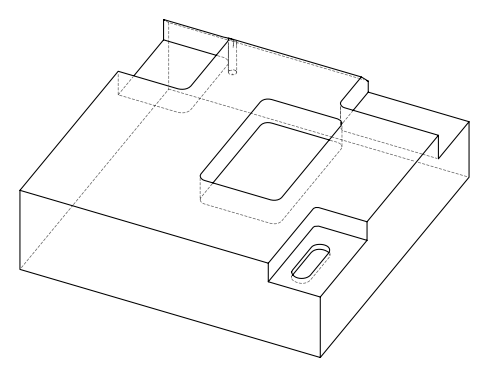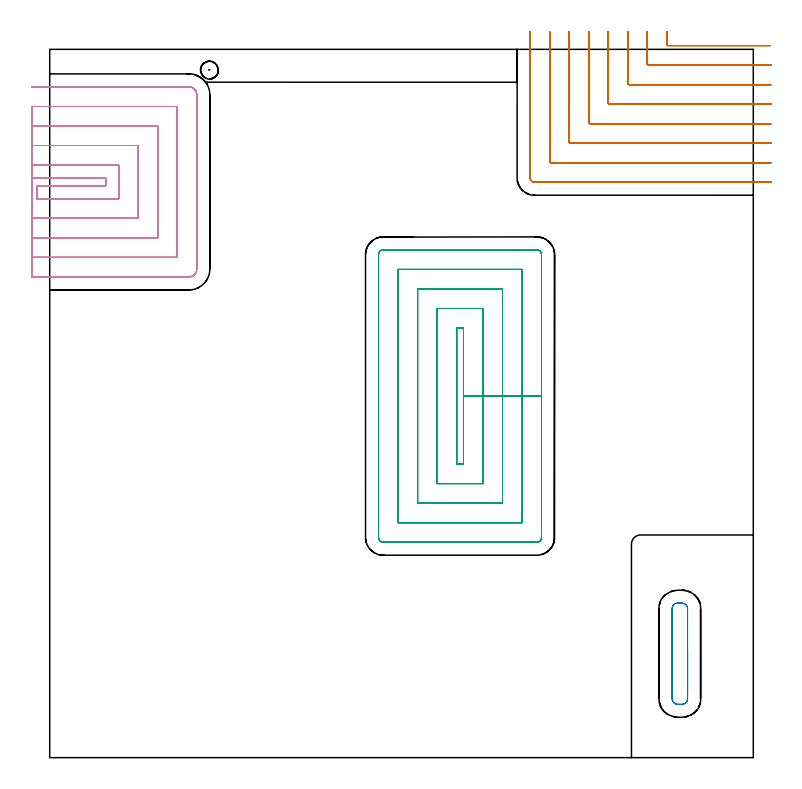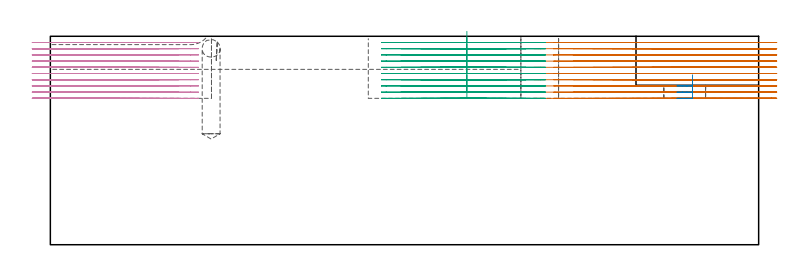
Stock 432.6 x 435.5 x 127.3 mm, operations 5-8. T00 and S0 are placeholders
(PLAN: 8 operations, 4 tool changes, 160.1 min)
(1 SPOT_DRILL | STEP1POCKET | NXT0321_9005460120000 | 0.03 min | 115 mm3)
(2 DRILL_BLIND_HOLE_INTO_CENTER | STEP1POCKET | UGT0301_221 | 0.25 min | 5521 mm3)
(3 AREA_MILL | FG_CHAMFER_SURFACE | UGT0205_001 | 17.06 min | 59558 mm3)
(4 MILL_CORNER_NOTCH_RECTANGULAR | CORNER_NOTCH_RECTANGULAR | NXT0201_013 | Follow Part, ap 2.5, ae 75% | 39.48 min | 306416 mm3)
(5 MILL_CORNER_NOTCH_RECTANGULAR_1 | CORNER_NOTCH_RECTANGULAR_1 | NXT0201_012 | Follow Part, ap 4, ae 75% | 27.43 min | 491135 mm3)
(6 MILL_RECTANGULAR_POCKET | POCKET_RECTANGULAR_STRAIGHT | NXT0201_012 | Follow Part, ap 4, ae 75% | 1.16 min | 15040 mm3)
(7 MILL_RECTANGULAR_POCKET_1 | POCKET_RECTANGULAR_STRAIGHT_1 | NXT0201_012 | Follow Part, ap 4, ae 75% | 38.76 min | 858121 mm3)
(8 MILL_SLOT | SLOT_PARTIAL_RECTANGULAR | NXT0201_012 | Follow Part, ap 4, ae 75% | 35.9 min | 491466 mm3)
(TOOL NXT0321_9005460120000 | NC Spot Drill, 142deg, 12mm, Carbide, Uncoated | D12 PA142 FL30 Z2)
(TOOL UGT0301_221 | Twist Drill 10.9 mm | D10.9 PA118 FL92 Z2)
(TOOL UGT0205_001 | Chamfer Mill 20 x 3 x 45 deg. | D20 FL50 Z2)
(TOOL NXT0201_013 | ENDMILL 10mm | D10 FL30 Z4)
(TOOL NXT0201_012 | ENDMILL 16mm [2P460-1600-NA 1630] | D16 FL38 Z6)
(OP 5 MILL_CORNER_NOTCH_RECTANGULAR_1)
G17 G21 G94 G90
T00 M6
G54
G17 G0 G90 X379.391 Y446.5 S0 M3
G43 Z137.3 H1
Z123.51
G94 G1 X379.4 Y443.5 F250.
Y443.246 F500.
Y438.593
G3 X380.193 Y437.8 R0.8
G1 X440.262
X443.262 F250.
G0 Z137.3
X367.389 Y446.5
Z123.51
G1 X367.4 Y443.5
Y443.246 F500.
Y426.594
G3 X368.194 Y425.8 R0.8
G1 X440.6
X443.6 F250.
G0 Z137.3
X355.387 Y446.5
Z123.51
G1 X355.399 Y443.5
X355.4 Y443.246 F500.
Y414.594
G3 X356.194 Y413.8 R0.8
G1 X440.6
X443.6 F250.
G0 Z137.3
X343.383 Y446.5
Z123.51
G1 X343.399 Y443.5
X343.4 Y443.246 F500.
Y402.594
G3 X344.194 Y401.8 R0.8
G1 X440.6
X443.6 F250.
G0 Z137.3
X331.378 Y446.5
Z123.51
G1 X331.399 Y443.5
X331.4 Y443.246 F500.
Y390.595
G3 X332.195 Y389.8 R0.8
G1 X440.6
X443.6 F250.
G0 Z137.3
X319.367 Y446.5
Z123.51
G1 X319.399 Y443.5
G2 X319.4 Y443.246 R24. F500.
G1 Y378.595
G3 X320.195 Y377.8 R0.8
G1 X440.6
X443.6 F250.
G0 Z137.3
X307.334 Y446.499
Z123.51
G1 X307.397 Y443.5
G2 X307.4 Y443.246 R12. F500.
G1 Y366.595
G3 X308.195 Y365.8 R0.8
G1 X440.6
X443.6 F250.
G0 Z137.3
X295.4 Y446.246
Z123.51
G1 Y443.246
Y356.5 F500.
G3 X298.1 Y353.8 R2.7
G1 X440.6
X443.6 F250.
G0 Z137.3
X379.391 Y446.5
Z119.72
G1 X379.4 Y443.5
Y443.246 F500.
Y438.593
G3 X380.193 Y437.8 R0.8
G1 X440.262
X443.262 F250.
G0 Z137.3
X367.389 Y446.5
Z119.72
G1 X367.4 Y443.5
Y443.246 F500.
Y426.594
G3 X368.194 Y425.8 R0.8
G1 X440.6
X443.6 F250.
G0 Z137.3
X355.387 Y446.5
Z119.72
G1 X355.399 Y443.5
X355.4 Y443.246 F500.
Y414.594
G3 X356.194 Y413.8 R0.8
G1 X440.6
X443.6 F250.
G0 Z137.3
X343.383 Y446.5
Z119.72
G1 X343.399 Y443.5
X343.4 Y443.246 F500.
Y402.595
G3 X344.195 Y401.8 R0.8
G1 X440.6
X443.6 F250.
G0 Z137.3
X331.378 Y446.5
Z119.72
G1 X331.399 Y443.5
X331.4 Y443.246 F500.
Y390.595
G3 X332.195 Y389.8 R0.8
G1 X440.6
X443.6 F250.
G0 Z137.3
X319.367 Y446.5
Z119.72
G1 X319.399 Y443.5
G2 X319.4 Y443.246 R24. F500.
G1 Y378.595
G3 X320.195 Y377.8 R0.8
G1 X440.6
X443.6 F250.
G0 Z137.3
X307.334 Y446.499
Z119.72
G1 X307.397 Y443.5
G2 X307.4 Y443.246 R12. F500.
G1 Y366.596
G3 X308.196 Y365.8 R0.8
G1 X440.6
X443.6 F250.
G0 Z137.3
X295.4 Y446.246
Z119.72
G1 Y443.246
Y356.5 F500.
G3 X298.1 Y353.8 R2.7
G1 X440.6
X443.6 F250.
G0 Z137.3
X379.391 Y446.5
Z115.93
G1 X379.4 Y443.5
Y443.259 F500.
Y438.593
G3 X380.193 Y437.8 R0.8
G1 X440.262
X443.262 F250.
G0 Z137.3
X367.39 Y446.5
Z115.93
G1 X367.4 Y443.5
Y443.259 F500.
Y426.594
G3 X368.194 Y425.8 R0.8
G1 X440.6
X443.6 F250.
G0 Z137.3
X355.387 Y446.5
Z115.93
G1 X355.4 Y443.5
Y443.259 F500.
Y414.594
G3 X356.194 Y413.8 R0.8
G1 X440.6
X443.6 F250.
G0 Z137.3
X343.384 Y446.5
Z115.93
G1 X343.399 Y443.5
X343.4 Y443.259 F500.
Y402.595
G3 X344.195 Y401.8 R0.8
G1 X440.6
X443.6 F250.
G0 Z137.3
X331.379 Y446.5
Z115.93
G1 X331.399 Y443.5
X331.4 Y443.259 F500.
Y390.595
G3 X332.195 Y389.8 R0.8
G1 X440.6
X443.6 F250.
G0 Z137.3
X319.369 Y446.5
Z115.93
G1 X319.399 Y443.5
G2 X319.4 Y443.259 R24. F500.
G1 Y378.595
G3 X320.195 Y377.8 R0.8
G1 X440.6
X443.6 F250.
G0 Z137.3
X307.337 Y446.499
Z115.93
G1 X307.398 Y443.5
G2 X307.4 Y443.259 R12. F500.
G1 Y366.596
G3 X308.196 Y365.8 R0.8
G1 X440.6
X443.6 F250.
G0 Z137.3
X295.4 Y446.259
Z115.93
G1 Y443.259
Y356.5 F500.
G3 X298.1 Y353.8 R2.7
G1 X440.6
X443.6 F250.
G0 Z137.3
X379.4 Y446.5
Z112.14
G1 Y443.5
Y438.593 F500.
G3 X380.193 Y437.8 R0.8
G1 X440.262
X443.262 F250.
G0 Z137.3
X367.4 Y446.5
Z112.14
G1 Y443.5
Y426.594 F500.
G3 X368.194 Y425.8 R0.8
G1 X440.6
X443.6 F250.
G0 Z137.3
X355.4 Y446.5
Z112.14
G1 Y443.5
Y414.594 F500.
G3 X356.194 Y413.8 R0.8
G1 X440.6
X443.6 F250.
G0 Z137.3
X343.4 Y446.5
Z112.14
G1 Y443.5
Y402.594 F500.
G3 X344.194 Y401.8 R0.8
G1 X440.6
X443.6 F250.
G0 Z137.3
X331.4 Y446.5
Z112.14
G1 Y443.5
Y390.595 F500.
G3 X332.195 Y389.8 R0.8
G1 X440.6
X443.6 F250.
G0 Z137.3
X319.4 Y446.5
Z112.14
G1 Y443.5
Y378.595 F500.
G3 X320.195 Y377.8 R0.8
G1 X440.6
X443.6 F250.
G0 Z137.3
X307.4 Y446.5
Z112.14
G1 Y443.5
Y366.595 F500.
G3 X308.195 Y365.8 R0.8
G1 X440.6
X443.6 F250.
G0 Z137.3
X295.4 Y446.5
Z112.14
G1 Y443.5
Y356.5 F500.
G3 X298.1 Y353.8 R2.7
G1 X440.6
X443.6 F250.
G0 Z137.3
X379.4 Y446.5
Z108.35
G1 Y443.5
Y438.593 F500.
G3 X380.193 Y437.8 R0.8
G1 X440.262
X443.262 F250.
G0 Z137.3
X367.4 Y446.5
Z108.35
G1 Y443.5
Y426.594 F500.
G3 X368.194 Y425.8 R0.8
G1 X440.6
X443.6 F250.
G0 Z137.3
X355.4 Y446.5
Z108.35
G1 Y443.5
Y414.594 F500.
G3 X356.194 Y413.8 R0.8
G1 X440.6
X443.6 F250.
G0 Z137.3
X343.4 Y446.5
Z108.35
G1 Y443.5
Y402.594 F500.
G3 X344.194 Y401.8 R0.8
G1 X440.6
X443.6 F250.
G0 Z137.3
X331.4 Y446.5
Z108.35
G1 Y443.5
Y390.595 F500.
G3 X332.195 Y389.8 R0.8
G1 X440.6
X443.6 F250.
G0 Z137.3
X319.4 Y446.5
Z108.35
G1 Y443.5
Y378.595 F500.
G3 X320.195 Y377.8 R0.8
G1 X440.6
X443.6 F250.
G0 Z137.3
X307.4 Y446.5
Z108.35
G1 Y443.5
Y366.595 F500.
G3 X308.195 Y365.8 R0.8
G1 X440.6
X443.6 F250.
G0 Z137.3
X295.4 Y446.5
Z108.35
G1 Y443.5
Y356.5 F500.
G3 X298.1 Y353.8 R2.7
G1 X440.6
X443.6 F250.
G0 Z137.3
X379.4 Y446.5
Z104.56
G1 Y443.5
Y438.593 F500.
G3 X380.193 Y437.8 R0.8
G1 X440.262
X443.262 F250.
G0 Z137.3
X367.4 Y446.5
Z104.56
G1 Y443.5
Y426.594 F500.
G3 X368.194 Y425.8 R0.8
G1 X440.6
X443.6 F250.
G0 Z137.3
X355.4 Y446.5
Z104.56
G1 Y443.5
Y414.594 F500.
G3 X356.194 Y413.8 R0.8
G1 X440.6
X443.6 F250.
G0 Z137.3
X343.4 Y446.5
Z104.56
G1 Y443.5
Y402.595 F500.
G3 X344.195 Y401.8 R0.8
G1 X440.6
X443.6 F250.
G0 Z137.3
X331.4 Y446.5
Z104.56
G1 Y443.5
Y390.595 F500.
G3 X332.195 Y389.8 R0.8
G1 X440.6
X443.6 F250.
G0 Z137.3
X319.4 Y446.5
Z104.56
G1 Y443.5
Y378.595 F500.
G3 X320.195 Y377.8 R0.8
G1 X440.6
X443.6 F250.
G0 Z137.3
X307.4 Y446.5
Z104.56
G1 Y443.5
Y366.596 F500.
G3 X308.196 Y365.8 R0.8
G1 X440.6
X443.6 F250.
G0 Z137.3
X295.4 Y446.5
Z104.56
G1 Y443.5
Y356.5 F500.
G3 X298.1 Y353.8 R2.7
G1 X440.6
X443.6 F250.
G0 Z137.3
X379.4 Y446.5
Z100.77
G1 Y443.5
Y438.593 F500.
G3 X380.193 Y437.8 R0.8
G1 X440.262
X443.262 F250.
G0 Z137.3
X367.4 Y446.5
Z100.77
G1 Y443.5
Y426.594 F500.
G3 X368.194 Y425.8 R0.8
G1 X440.6
X443.6 F250.
G0 Z137.3
X355.4 Y446.5
Z100.77
G1 Y443.5
Y414.594 F500.
G3 X356.194 Y413.8 R0.8
G1 X440.6
X443.6 F250.
G0 Z137.3
X343.4 Y446.5
Z100.77
G1 Y443.5
Y402.595 F500.
G3 X344.195 Y401.8 R0.8
G1 X440.6
X443.6 F250.
G0 Z137.3
X331.4 Y446.5
Z100.77
G1 Y443.5
Y390.595 F500.
G3 X332.195 Y389.8 R0.8
G1 X440.6
X443.6 F250.
G0 Z137.3
X319.4 Y446.5
Z100.77
G1 Y443.5
Y378.595 F500.
G3 X320.195 Y377.8 R0.8
G1 X440.6
X443.6 F250.
G0 Z137.3
X307.4 Y446.5
Z100.77
G1 Y443.5
Y366.596 F500.
G3 X308.196 Y365.8 R0.8
G1 X440.6
X443.6 F250.
G0 Z137.3
X295.4 Y446.5
Z100.77
G1 Y443.5
Y356.5 F500.
G3 X298.1 Y353.8 R2.7
G1 X440.6
X443.6 F250.
G0 Z137.3
X379.4 Y446.5
Z96.98
G1 Y443.5
Y438.593 F500.
G3 X380.193 Y437.8 R0.8
G1 X440.262
X443.262 F250.
G0 Z137.3
X367.4 Y446.5
Z96.98
G1 Y443.5
Y426.594 F500.
G3 X368.194 Y425.8 R0.8
G1 X440.6
X443.6 F250.
G0 Z137.3
X355.4 Y446.5
Z96.98
G1 Y443.5
Y414.594 F500.
G3 X356.194 Y413.8 R0.8
G1 X440.6
X443.6 F250.
G0 Z137.3
X343.4 Y446.5
Z96.98
G1 Y443.5
Y402.594 F500.
G3 X344.194 Y401.8 R0.8
G1 X440.6
X443.6 F250.
G0 Z137.3
X331.4 Y446.5
Z96.98
G1 Y443.5
Y390.595 F500.
G3 X332.195 Y389.8 R0.8
G1 X440.6
X443.6 F250.
G0 Z137.3
X319.4 Y446.5
Z96.98
G1 Y443.5
Y378.595 F500.
G3 X320.195 Y377.8 R0.8
G1 X440.6
X443.6 F250.
G0 Z137.3
X307.4 Y446.5
Z96.98
G1 Y443.5
Y366.595 F500.
G3 X308.195 Y365.8 R0.8
G1 X440.6
X443.6 F250.
G0 Z137.3
X295.4 Y446.5
Z96.98
G1 Y443.5
Y356.5 F500.
G3 X298.1 Y353.8 R2.7
G1 X440.6
X443.6 F250.
G0 Z137.3
X379.4 Y446.5
Z93.19
G1 Y443.5
Y438.593 F500.
G3 X380.193 Y437.8 R0.8
G1 X440.262
X443.262 F250.
G0 Z137.3
X367.4 Y446.5
Z93.19
G1 Y443.5
Y426.594 F500.
G3 X368.194 Y425.8 R0.8
G1 X440.6
X443.6 F250.
G0 Z137.3
X355.4 Y446.5
Z93.19
G1 Y443.5
Y414.594 F500.
G3 X356.194 Y413.8 R0.8
G1 X440.6
X443.6 F250.
G0 Z137.3
X343.4 Y446.5
Z93.19
G1 Y443.5
Y402.594 F500.
G3 X344.194 Y401.8 R0.8
G1 X440.6
X443.6 F250.
G0 Z137.3
X331.4 Y446.5
Z93.19
G1 Y443.5
Y390.595 F500.
G3 X332.195 Y389.8 R0.8
G1 X440.6
X443.6 F250.
G0 Z137.3
X319.4 Y446.5
Z93.19
G1 Y443.5
Y378.595 F500.
G3 X320.195 Y377.8 R0.8
G1 X440.6
X443.6 F250.
G0 Z137.3
X307.4 Y446.5
Z93.19
G1 Y443.5
Y366.595 F500.
G3 X308.195 Y365.8 R0.8
G1 X440.6
X443.6 F250.
G0 Z137.3
X295.4 Y446.5
Z93.19
G1 Y443.5
Y356.5 F500.
G3 X298.1 Y353.8 R2.7
G1 X440.6
X443.6 F250.
G0 Z137.3
X379.4 Y446.5
Z89.4
G1 Y443.5
Y438.593 F500.
G3 X380.193 Y437.8 R0.8
G1 X440.262
X443.262 F250.
G0 Z137.3
X367.4 Y446.5
Z89.4
G1 Y443.5
Y426.594 F500.
G3 X368.194 Y425.8 R0.8
G1 X440.6
X443.6 F250.
G0 Z137.3
X355.4 Y446.5
Z89.4
G1 Y443.5
Y414.594 F500.
G3 X356.194 Y413.8 R0.8
G1 X440.6
X443.6 F250.
G0 Z137.3
X343.4 Y446.5
Z89.4
G1 Y443.5
Y402.594 F500.
G3 X344.194 Y401.8 R0.8
G1 X440.6
X443.6 F250.
G0 Z137.3
X331.4 Y446.5
Z89.4
G1 Y443.5
Y390.595 F500.
G3 X332.195 Y389.8 R0.8
G1 X440.6
X443.6 F250.
G0 Z137.3
X319.4 Y446.5
Z89.4
G1 Y443.5
Y378.595 F500.
G3 X320.195 Y377.8 R0.8
G1 X440.6
X443.6 F250.
G0 Z137.3
X307.4 Y446.5
Z89.4
G1 Y443.5
Y366.595 F500.
G3 X308.195 Y365.8 R0.8
G1 X440.6
X443.6 F250.
G0 Z137.3
X295.4 Y446.5
Z89.4
G1 Y443.5
Y356.5 F500.
G3 X298.1 Y353.8 R2.7
G1 X440.6
X443.6 F250.
G0 Z137.3
M5
M2
(OP 6 MILL_RECTANGULAR_POCKET)
G17 G21 G94 G90
T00 M6
G54
G17 G0 G90 X392.2 Y38.559 S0 M3
G43 Z137.3 H1
Z103.77
G94 G1 Y63.9 Z96.98 F250.
Y91.6 F500.
G3 X388.8 Y95. R3.4
G1 X386.1
G3 X382.7 Y91.6 R3.4
G1 Y36.2
G3 X386.1 Y32.8 R3.4
G1 X388.8
G3 X392.2 Y36.2 R3.4
G1 Y63.9
Y64.9
G0 Y38.559 Z99.98
G1 Y63.9 Z93.19 F250.
Y91.6 F500.
G3 X388.8 Y95. R3.4
G1 X386.1
G3 X382.7 Y91.6 R3.4
G1 Y36.2
G3 X386.1 Y32.8 R3.4
G1 X388.8
G3 X392.2 Y36.2 R3.4
G1 Y63.9
Y64.9
G0 Y38.559 Z96.19
G1 Y63.9 Z89.4 F250.
Y91.6 F500.
G3 X388.8 Y95. R3.4
G1 X386.1
G3 X382.7 Y91.6 R3.4
G1 Y36.2
G3 X386.1 Y32.8 R3.4
G1 X388.8
G3 X392.2 Y36.2 R3.4
G1 Y63.9
Y64.9
G0 Z137.3
M5
M2
(OP 7 MILL_RECTANGULAR_POCKET_1)
G17 G21 G94 G90
T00 M6
G54
G17 G0 G90 X254.4 Y197.009 S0 M3
G43 Z137.3 H1
Z130.3
G94 G1 Y222.35 Z123.51 F250.
Y264.2 F500.
X250.2
Y180.5
X254.4
Y222.35
X266.4
Y276.2
X238.2
Y168.5
X266.4
Y222.35
X278.4
Y288.2
X226.2
Y156.5
X278.4
Y222.35
X290.4
Y300.2
X214.2
Y144.5
X290.4
Y222.35
X302.4
Y309.3
G3 X299.5 Y312.2 R2.9
G1 X205.1
G3 X202.2 Y309.3 R2.9
G1 Y135.4
G3 X205.1 Y132.5 R2.9
G1 X299.5
G3 X302.4 Y135.4 R2.9
G1 Y222.35
Y223.35
G0 X254.4 Y197.009 Z126.51
G1 Y222.35 Z119.72 F250.
Y264.2 F500.
X250.2
Y180.5
X254.4
Y222.35
X266.4
Y276.2
X238.2
Y168.5
X266.4
Y222.35
X278.4
Y288.2
X226.2
Y156.5
X278.4
Y222.35
X290.4
Y300.2
X214.2
Y144.5
X290.4
Y222.35
X302.4
Y309.3
G3 X299.5 Y312.2 R2.9
G1 X205.1
G3 X202.2 Y309.3 R2.9
G1 Y135.4
G3 X205.1 Y132.5 R2.9
G1 X299.5
G3 X302.4 Y135.4 R2.9
G1 Y222.35
Y223.35
G0 X254.4 Y197.009 Z122.72
G1 Y222.35 Z115.93 F250.
Y264.2 F500.
X250.2
Y180.5
X254.4
Y222.35
X266.4
Y276.2
X238.2
Y168.5
X266.4
Y222.35
X278.4
Y288.2
X226.2
Y156.5
X278.4
Y222.35
X290.4
Y300.2
X214.2
Y144.5
X290.4
Y222.35
X302.4
Y309.3
G3 X299.5 Y312.2 R2.9
G1 X205.1
G3 X202.2 Y309.3 R2.9
G1 Y135.4
G3 X205.1 Y132.5 R2.9
G1 X299.5
G3 X302.4 Y135.4 R2.9
G1 Y222.35
Y223.35
G0 X254.4 Y197.009 Z118.93
G1 Y222.35 Z112.14 F250.
Y264.2 F500.
X250.2
Y180.5
X254.4
Y222.35
X266.4
Y276.2
X238.2
Y168.5
X266.4
Y222.35
X278.4
Y288.2
X226.2
Y156.5
X278.4
Y222.35
X290.4
Y300.2
X214.2
Y144.5
X290.4
Y222.35
X302.4
Y309.3
G3 X299.5 Y312.2 R2.9
G1 X205.1
G3 X202.2 Y309.3 R2.9
G1 Y135.4
G3 X205.1 Y132.5 R2.9
G1 X299.5
G3 X302.4 Y135.4 R2.9
G1 Y222.35
Y223.35
G0 X254.4 Y197.009 Z115.14
G1 Y222.35 Z108.35 F250.
Y264.2 F500.
X250.2
Y180.5
X254.4
Y222.35
X266.4
Y276.2
X238.2
Y168.5
X266.4
Y222.35
X278.4
Y288.2
X226.2
Y156.5
X278.4
Y222.35
X290.4
Y300.2
X214.2
Y144.5
X290.4
Y222.35
X302.4
Y309.3
G3 X299.5 Y312.2 R2.9
G1 X205.1
G3 X202.2 Y309.3 R2.9
G1 Y135.4
G3 X205.1 Y132.5 R2.9
G1 X299.5
G3 X302.4 Y135.4 R2.9
G1 Y222.35
Y223.35
G0 X254.4 Y197.009 Z111.35
G1 Y222.35 Z104.56 F250.
Y264.2 F500.
X250.2
Y180.5
X254.4
Y222.35
X266.4
Y276.2
X238.2
Y168.5
X266.4
Y222.35
X278.4
Y288.2
X226.2
Y156.5
X278.4
Y222.35
X290.4
Y300.2
X214.2
Y144.5
X290.4
Y222.35
X302.4
Y309.3
G3 X299.5 Y312.2 R2.9
G1 X205.1
G3 X202.2 Y309.3 R2.9
G1 Y135.4
G3 X205.1 Y132.5 R2.9
G1 X299.5
G3 X302.4 Y135.4 R2.9
G1 Y222.35
Y223.35
G0 X254.4 Y197.009 Z107.56
G1 Y222.35 Z100.77 F250.
Y264.2 F500.
X250.2
Y180.5
X254.4
Y222.35
X266.4
Y276.2
X238.2
Y168.5
X266.4
Y222.35
X278.4
Y288.2
X226.2
Y156.5
X278.4
Y222.35
X290.4
Y300.2
X214.2
Y144.5
X290.4
Y222.35
X302.4
Y309.3
G3 X299.5 Y312.2 R2.9
G1 X205.1
G3 X202.2 Y309.3 R2.9
G1 Y135.4
G3 X205.1 Y132.5 R2.9
G1 X299.5
G3 X302.4 Y135.4 R2.9
G1 Y222.35
Y223.35
G0 X254.4 Y197.009 Z103.77
G1 Y222.35 Z96.98 F250.
Y264.2 F500.
X250.2
Y180.5
X254.4
Y222.35
X266.4
Y276.2
X238.2
Y168.5
X266.4
Y222.35
X278.4
Y288.2
X226.2
Y156.5
X278.4
Y222.35
X290.4
Y300.2
X214.2
Y144.5
X290.4
Y222.35
X302.4
Y309.3
G3 X299.5 Y312.2 R2.9
G1 X205.1
G3 X202.2 Y309.3 R2.9
G1 Y135.4
G3 X205.1 Y132.5 R2.9
G1 X299.5
G3 X302.4 Y135.4 R2.9
G1 Y222.35
Y223.35
G0 X254.4 Y197.009 Z99.98
G1 Y222.35 Z93.19 F250.
Y264.2 F500.
X250.2
Y180.5
X254.4
Y222.35
X266.4
Y276.2
X238.2
Y168.5
X266.4
Y222.35
X278.4
Y288.2
X226.2
Y156.5
X278.4
Y222.35
X290.4
Y300.2
X214.2
Y144.5
X290.4
Y222.35
X302.4
Y309.3
G3 X299.5 Y312.2 R2.9
G1 X205.1
G3 X202.2 Y309.3 R2.9
G1 Y135.4
G3 X205.1 Y132.5 R2.9
G1 X299.5
G3 X302.4 Y135.4 R2.9
G1 Y222.35
Y223.35
G0 X254.4 Y197.009 Z96.19
G1 Y222.35 Z89.4 F250.
Y264.2 F500.
X250.2
Y180.5
X254.4
Y222.35
X266.4
Y276.2
X238.2
Y168.5
X266.4
Y222.35
X278.4
Y288.2
X226.2
Y156.5
X278.4
Y222.35
X290.4
Y300.2
X214.2
Y144.5
X290.4
Y222.35
X302.4
Y309.3
G3 X299.5 Y312.2 R2.9
G1 X205.1
G3 X202.2 Y309.3 R2.9
G1 Y135.4
G3 X205.1 Y132.5 R2.9
G1 X299.5
G3 X302.4 Y135.4 R2.9
G1 Y222.35
Y223.35
G0 Z137.3
M5
M2
(OP 8 MILL_SLOT)
G17 G21 G94 G90
T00 M6
G54
G17 G0 G90 X-11. Y356.4 S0 M3
G43 Z137.3 H1
Z123.51
G94 G1 X-8. F250.
X34.4 F500.
Y351.6
X-8.
Y343.6
X42.4
Y364.4
X-8.
X-11. F250.
Y331.6
X-8.
X54.4 F500.
Y376.4
X-8.
X-11. F250.
Y319.6
X-8.
X66.4 F500.
Y388.4
X-8.
X-11. F250.
Y307.6
X-8.
X78.4 F500.
Y400.4
X-8.
X-11. F250.
Y295.6
X-8.
X85.7 F500.
G3 X90.4 Y300.3 R4.7
G1 Y407.7
G3 X85.7 Y412.4 R4.7
G1 X-8.
X-11. F250.
G0 Y356.4 Z119.72
G1 X-8.
X34.4 F500.
Y351.6
X-8.
Y343.6
X42.4
Y364.4
X-8.
X-11. F250.
Y331.6
X-8.
X54.4 F500.
Y376.4
X-8.
X-11. F250.
Y319.6
X-8.
X66.4 F500.
Y388.4
X-8.
X-11. F250.
Y307.6
X-8.
X78.4 F500.
Y400.4
X-8.
X-11. F250.
Y295.6
X-8.
X85.7 F500.
G3 X90.4 Y300.3 R4.7
G1 Y407.7
G3 X85.7 Y412.4 R4.7
G1 X-8.
X-11. F250.
G0 Y356.4 Z115.93
G1 X-8.
X34.4 F500.
Y351.6
X-8.
Y343.6
X42.4
Y364.4
X-8.
X-11. F250.
Y331.6
X-8.
X54.4 F500.
Y376.4
X-8.
X-11. F250.
Y319.6
X-8.
X66.4 F500.
Y388.4
X-8.
X-11. F250.
Y307.6
X-8.
X78.4 F500.
Y400.4
X-8.
X-11. F250.
Y295.6
X-8.
X85.7 F500.
G3 X90.4 Y300.3 R4.7
G1 Y407.7
G3 X85.7 Y412.4 R4.7
G1 X-8.
X-11. F250.
G0 Y356.4 Z112.14
G1 X-8.
X34.4 F500.
Y351.6
X-8.
Y343.6
X42.4
Y364.4
X-8.
X-11. F250.
Y331.6
X-8.
X54.4 F500.
Y376.4
X-8.
X-11. F250.
Y319.6
X-8.
X66.4 F500.
Y388.4
X-8.
X-11. F250.
Y307.6
X-8.
X78.4 F500.
Y400.4
X-8.
X-11. F250.
Y295.6
X-8.
X85.7 F500.
G3 X90.4 Y300.3 R4.7
G1 Y407.7
G3 X85.7 Y412.4 R4.7
G1 X-8.
X-11. F250.
G0 Y356.4 Z108.35
G1 X-8.
X34.4 F500.
Y351.6
X-8.
Y343.6
X42.4
Y364.4
X-8.
X-11. F250.
Y331.6
X-8.
X54.4 F500.
Y376.4
X-8.
X-11. F250.
Y319.6
X-8.
X66.4 F500.
Y388.4
X-8.
X-11. F250.
Y307.6
X-8.
X78.4 F500.
Y400.4
X-8.
X-11. F250.
Y295.6
X-8.
X85.7 F500.
G3 X90.4 Y300.3 R4.7
G1 Y407.7
G3 X85.7 Y412.4 R4.7
G1 X-8.
X-11. F250.
G0 Y356.4 Z104.56
G1 X-8.
X34.4 F500.
Y351.6
X-8.
Y343.6
X42.4
Y364.4
X-8.
X-11. F250.
Y331.6
X-8.
X54.4 F500.
Y376.4
X-8.
X-11. F250.
Y319.6
X-8.
X66.4 F500.
Y388.4
X-8.
X-11. F250.
Y307.6
X-8.
X78.4 F500.
Y400.4
X-8.
X-11. F250.
Y295.6
X-8.
X85.7 F500.
G3 X90.4 Y300.3 R4.7
G1 Y407.7
G3 X85.7 Y412.4 R4.7
G1 X-8.
X-11. F250.
G0 Y356.4 Z100.77
G1 X-8.
X34.4 F500.
Y351.6
X-8.
Y343.6
X42.4
Y364.4
X-8.
X-11. F250.
Y331.6
X-8.
X54.4 F500.
Y376.4
X-8.
X-11. F250.
Y319.6
X-8.
X66.4 F500.
Y388.4
X-8.
X-11. F250.
Y307.6
X-8.
X78.4 F500.
Y400.4
X-8.
X-11. F250.
Y295.6
X-8.
X85.7 F500.
G3 X90.4 Y300.3 R4.7
G1 Y407.7
G3 X85.7 Y412.4 R4.7
G1 X-8.
X-11. F250.
G0 Y356.4 Z96.98
G1 X-8.
X34.4 F500.
Y351.6
X-8.
Y343.6
X42.4
Y364.4
X-8.
X-11. F250.
Y331.6
X-8.
X54.4 F500.
Y376.4
X-8.
X-11. F250.
Y319.6
X-8.
X66.4 F500.
Y388.4
X-8.
X-11. F250.
Y307.6
X-8.
X78.4 F500.
Y400.4
X-8.
X-11. F250.
Y295.6
X-8.
X85.7 F500.
G3 X90.4 Y300.3 R4.7
G1 Y407.7
G3 X85.7 Y412.4 R4.7
G1 X-8.
X-11. F250.
G0 Y356.4 Z93.19
G1 X-8.
X34.4 F500.
Y351.6
X-8.
Y343.6
X42.4
Y364.4
X-8.
X-11. F250.
Y331.6
X-8.
X54.4 F500.
Y376.4
X-8.
X-11. F250.
Y319.6
X-8.
X66.4 F500.
Y388.4
X-8.
X-11. F250.
Y307.6
X-8.
X78.4 F500.
Y400.4
X-8.
X-11. F250.
Y295.6
X-8.
X85.7 F500.
G3 X90.4 Y300.3 R4.7
G1 Y407.7
G3 X85.7 Y412.4 R4.7
G1 X-8.
X-11. F250.
G0 Y356.4 Z89.4
G1 X-8.
X34.4 F500.
Y351.6
X-8.
Y343.6
X42.4
Y364.4
X-8.
X-11. F250.
Y331.6
X-8.
X54.4 F500.
Y376.4
X-8.
X-11. F250.
Y319.6
X-8.
X66.4 F500.
Y388.4
X-8.
X-11. F250.
Y307.6
X-8.
X78.4 F500.
Y400.4
X-8.
X-11. F250.
Y295.6
X-8.
X85.7 F500.
G3 X90.4 Y300.3 R4.7
G1 Y407.7
G3 X85.7 Y412.4 R4.7
G1 X-8.
X-11. F250.
G0 Z137.3
M5
M2
